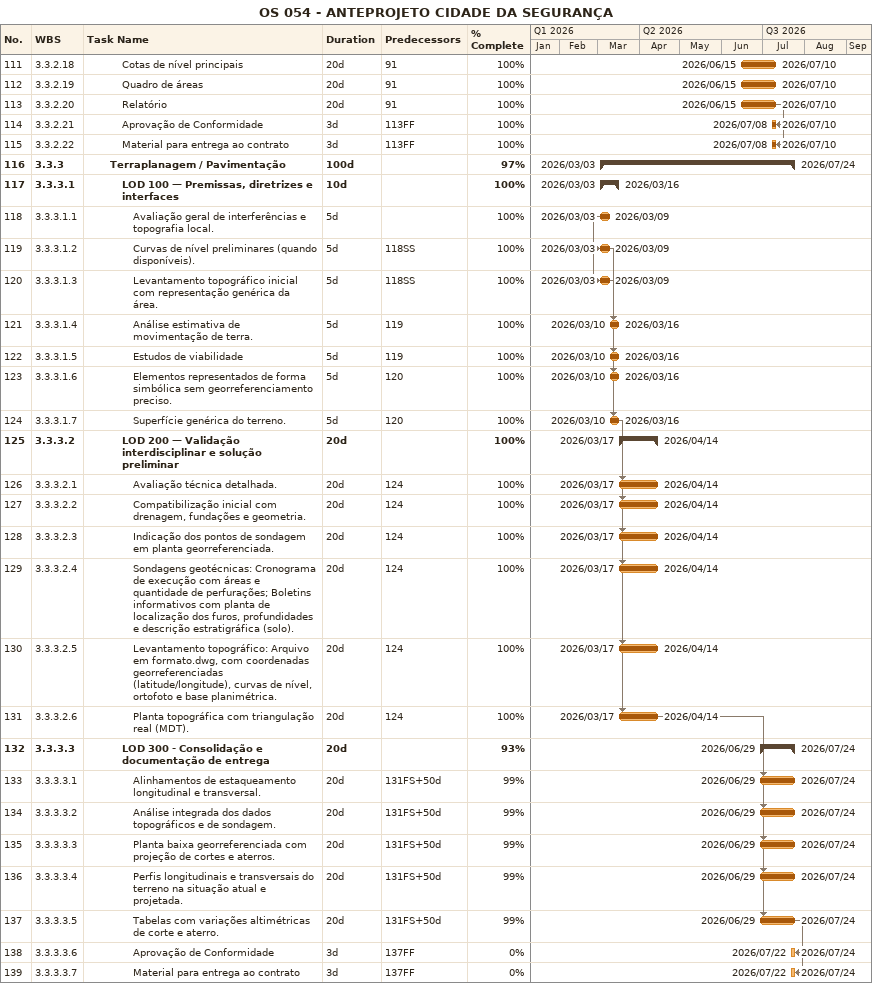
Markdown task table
OS 054 - ANTEPROJETO CIDADE DA SEGURANÇA

| ID | WBS | Task | Duration | Start | Finish | Predecessors | % complete |
|---|---|---|---|---|---|---|---|
| 111 | 3.3.2.18 | Cotas de nível principais | 20d | 2026-06-15 | 2026-07-10 | 91 | 100 |
| 112 | 3.3.2.19 | Quadro de áreas | 20d | 2026-06-15 | 2026-07-10 | 91 | 100 |
| 113 | 3.3.2.20 | Relatório | 20d | 2026-06-15 | 2026-07-10 | 91 | 100 |
| 114 | 3.3.2.21 | Aprovação de Conformidade | 3d | 2026-07-08 | 2026-07-10 | 113FF | 100 |
| 115 | 3.3.2.22 | Material para entrega ao contrato | 3d | 2026-07-08 | 2026-07-10 | 113FF | 100 |
| 116 | 3.3.3 | **Terraplanagem / Pavimentação** | 100d | 2026-03-03 | 2026-07-24 |  | 97 |
| 117 | 3.3.3.1 | **LOD 100 — Premissas, diretrizes e interfaces** | 10d | 2026-03-03 | 2026-03-16 |  | 100 |
| 118 | 3.3.3.1.1 | Avaliação geral de interferências e topografia local. | 5d | 2026-03-03 | 2026-03-09 |  | 100 |
| 119 | 3.3.3.1.2 | Curvas de nível preliminares (quando disponíveis). | 5d | 2026-03-03 | 2026-03-09 | 118SS | 100 |
| 120 | 3.3.3.1.3 | Levantamento topográfico inicial com representação genérica da área. | 5d | 2026-03-03 | 2026-03-09 | 118SS | 100 |
| 121 | 3.3.3.1.4 | Análise estimativa de movimentação de terra. | 5d | 2026-03-10 | 2026-03-16 | 119 | 100 |
| 122 | 3.3.3.1.5 | Estudos de viabilidade | 5d | 2026-03-10 | 2026-03-16 | 119 | 100 |
| 123 | 3.3.3.1.6 | Elementos representados de forma simbólica sem georreferenciamento preciso. | 5d | 2026-03-10 | 2026-03-16 | 120 | 100 |
| 124 | 3.3.3.1.7 | Superfície genérica do terreno. | 5d | 2026-03-10 | 2026-03-16 | 120 | 100 |
| 125 | 3.3.3.2 | **LOD 200 — Validação interdisciplinar e solução preliminar** | 20d | 2026-03-17 | 2026-04-14 |  | 100 |
| 126 | 3.3.3.2.1 | Avaliação técnica detalhada. | 20d | 2026-03-17 | 2026-04-14 | 124 | 100 |
| 127 | 3.3.3.2.2 | Compatibilização inicial com drenagem, fundações e geometria. | 20d | 2026-03-17 | 2026-04-14 | 124 | 100 |
| 128 | 3.3.3.2.3 | Indicação dos pontos de sondagem em planta georreferenciada. | 20d | 2026-03-17 | 2026-04-14 | 124 | 100 |
| 129 | 3.3.3.2.4 | Sondagens geotécnicas: Cronograma de execução com áreas e quantidade de perfurações; Boletins informativos com planta de localização dos furos, profundidades e descrição estratigráfica (solo). | 20d | 2026-03-17 | 2026-04-14 | 124 | 100 |
| 130 | 3.3.3.2.5 | Levantamento topográfico: Arquivo em formato.dwg, com coordenadas georreferenciadas (latitude/longitude), curvas de nível, ortofoto e base planimétrica. | 20d | 2026-03-17 | 2026-04-14 | 124 | 100 |
| 131 | 3.3.3.2.6 | Planta topográfica com triangulação real (MDT). | 20d | 2026-03-17 | 2026-04-14 | 124 | 100 |
| 132 | 3.3.3.3 | **LOD 300 - Consolidação e documentação de entrega** | 20d | 2026-06-29 | 2026-07-24 |  | 93 |
| 133 | 3.3.3.3.1 | Alinhamentos de estaqueamento longitudinal e transversal. | 20d | 2026-06-29 | 2026-07-24 | 131FS+50d | 99 |
| 134 | 3.3.3.3.2 | Análise integrada dos dados topográficos e de sondagem. | 20d | 2026-06-29 | 2026-07-24 | 131FS+50d | 99 |
| 135 | 3.3.3.3.3 | Planta baixa georreferenciada com projeção de cortes e aterros. | 20d | 2026-06-29 | 2026-07-24 | 131FS+50d | 99 |
| 136 | 3.3.3.3.4 | Perfis longitudinais e transversais do terreno na situação atual e projetada. | 20d | 2026-06-29 | 2026-07-24 | 131FS+50d | 99 |
| 137 | 3.3.3.3.5 | Tabelas com variações altimétricas de corte e aterro. | 20d | 2026-06-29 | 2026-07-24 | 131FS+50d | 99 |
| 138 | 3.3.3.3.6 | Aprovação de Conformidade | 3d | 2026-07-22 | 2026-07-24 | 137FF | 0 |
| 139 | 3.3.3.3.7 | Material para entrega ao contrato | 3d | 2026-07-22 | 2026-07-24 | 137FF | 0 |
